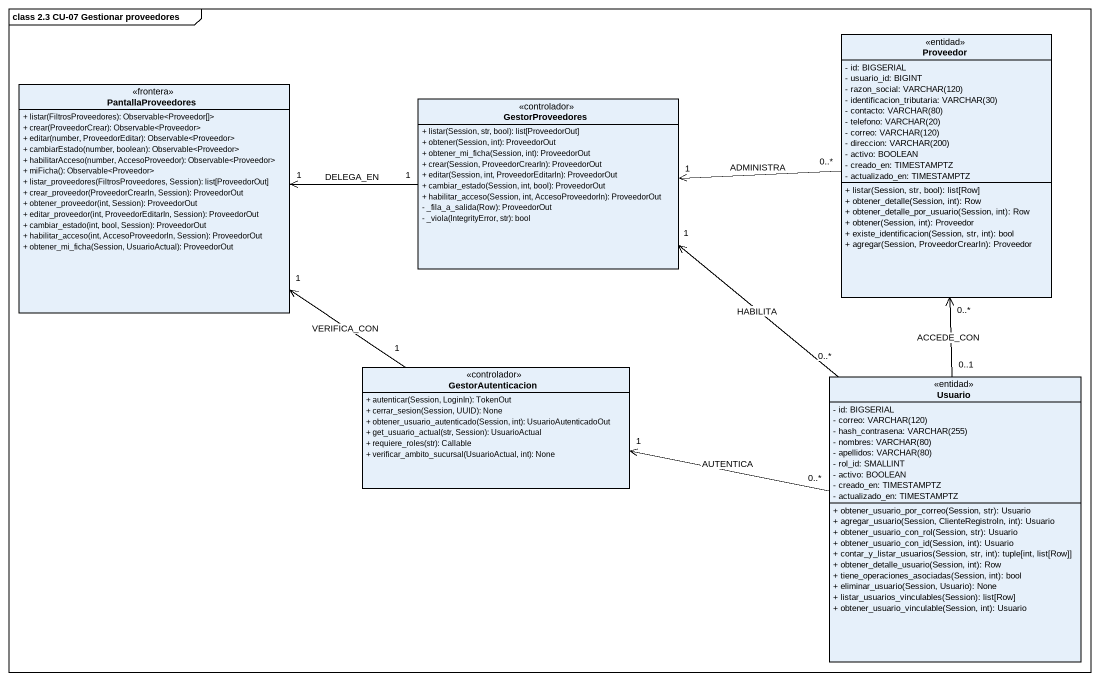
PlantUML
@startuml
mainframe class 2.3 CU-07 Gestionar proveedores
hide circle
hide empty members
skinparam classAttributeIconSize 0
class Proveedor <<entidad>> {
  - id: BIGSERIAL
  - usuario_id: BIGINT
  {field} - razon_social: VARCHAR(120)
  {field} - identificacion_tributaria: VARCHAR(30)
  {field} - contacto: VARCHAR(80)
  {field} - telefono: VARCHAR(20)
  {field} - correo: VARCHAR(120)
  {field} - direccion: VARCHAR(200)
  - activo: BOOLEAN
  - creado_en: TIMESTAMPTZ
  - actualizado_en: TIMESTAMPTZ
  + listar(Session, str, bool): list[Row]
  + obtener_detalle(Session, int): Row
  + obtener_detalle_por_usuario(Session, int): Row
  + obtener(Session, int): Proveedor
  + existe_identificacion(Session, str, int): bool
  + agregar(Session, ProveedorCrearIn): Proveedor
}
class PantallaProveedores <<frontera>> {
  + listar(FiltrosProveedores): Observable<Proveedor[]>
  + crear(ProveedorCrear): Observable<Proveedor>
  + editar(number, ProveedorEditar): Observable<Proveedor>
  + cambiarEstado(number, boolean): Observable<Proveedor>
  + habilitarAcceso(number, AccesoProveedor): Observable<Proveedor>
  + miFicha(): Observable<Proveedor>
  + listar_proveedores(FiltrosProveedores, Session): list[ProveedorOut]
  + crear_proveedor(ProveedorCrearIn, Session): ProveedorOut
  + obtener_proveedor(int, Session): ProveedorOut
  + editar_proveedor(int, ProveedorEditarIn, Session): ProveedorOut
  + cambiar_estado(int, bool, Session): ProveedorOut
  + habilitar_acceso(int, AccesoProveedorIn, Session): ProveedorOut
  + obtener_mi_ficha(Session, UsuarioActual): ProveedorOut
}
class GestorProveedores <<controlador>> {
  + listar(Session, str, bool): list[ProveedorOut]
  + obtener(Session, int): ProveedorOut
  + obtener_mi_ficha(Session, int): ProveedorOut
  + crear(Session, ProveedorCrearIn): ProveedorOut
  + editar(Session, int, ProveedorEditarIn): ProveedorOut
  + cambiar_estado(Session, int, bool): ProveedorOut
  + habilitar_acceso(Session, int, AccesoProveedorIn): ProveedorOut
  - _fila_a_salida(Row): ProveedorOut
  - _viola(IntegrityError, str): bool
}
class GestorAutenticacion <<controlador>> {
  + autenticar(Session, LoginIn): TokenOut
  + cerrar_sesion(Session, UUID): None
  + obtener_usuario_autenticado(Session, int): UsuarioAutenticadoOut
  + get_usuario_actual(str, Session): UsuarioActual
  + requiere_roles(str): Callable
  + verificar_ambito_sucursal(UsuarioActual, int): None
}
class Usuario <<entidad>> {
  - id: BIGSERIAL
  {field} - correo: VARCHAR(120)
  {field} - hash_contrasena: VARCHAR(255)
  {field} - nombres: VARCHAR(80)
  {field} - apellidos: VARCHAR(80)
  - rol_id: SMALLINT
  - activo: BOOLEAN
  - creado_en: TIMESTAMPTZ
  - actualizado_en: TIMESTAMPTZ
  + obtener_usuario_por_correo(Session, str): Usuario
  + agregar_usuario(Session, ClienteRegistroIn, int): Usuario
  + obtener_usuario_con_rol(Session, str): Usuario
  + obtener_usuario_con_id(Session, int): Usuario
  + contar_y_listar_usuarios(Session, str, int): tuple[int, list[Row]]
  + obtener_detalle_usuario(Session, int): Row
  + tiene_operaciones_asociadas(Session, int): bool
  + eliminar_usuario(Session, Usuario): None
  + listar_usuarios_vinculables(Session): list[Row]
  + obtener_usuario_vinculable(Session, int): Usuario
}
Proveedor "0..*" <-- "0..1" Usuario : ACCEDE_CON
PantallaProveedores "1" <-right- "1" GestorProveedores : DELEGA_EN
PantallaProveedores "1" <-- "1" GestorAutenticacion : VERIFICA_CON
GestorProveedores "1" <-right- "0..*" Proveedor : ADMINISTRA
GestorProveedores "1" <-- "0..*" Usuario : HABILITA
GestorAutenticacion "1" <-right- "0..*" Usuario : AUTENTICA
@enduml
